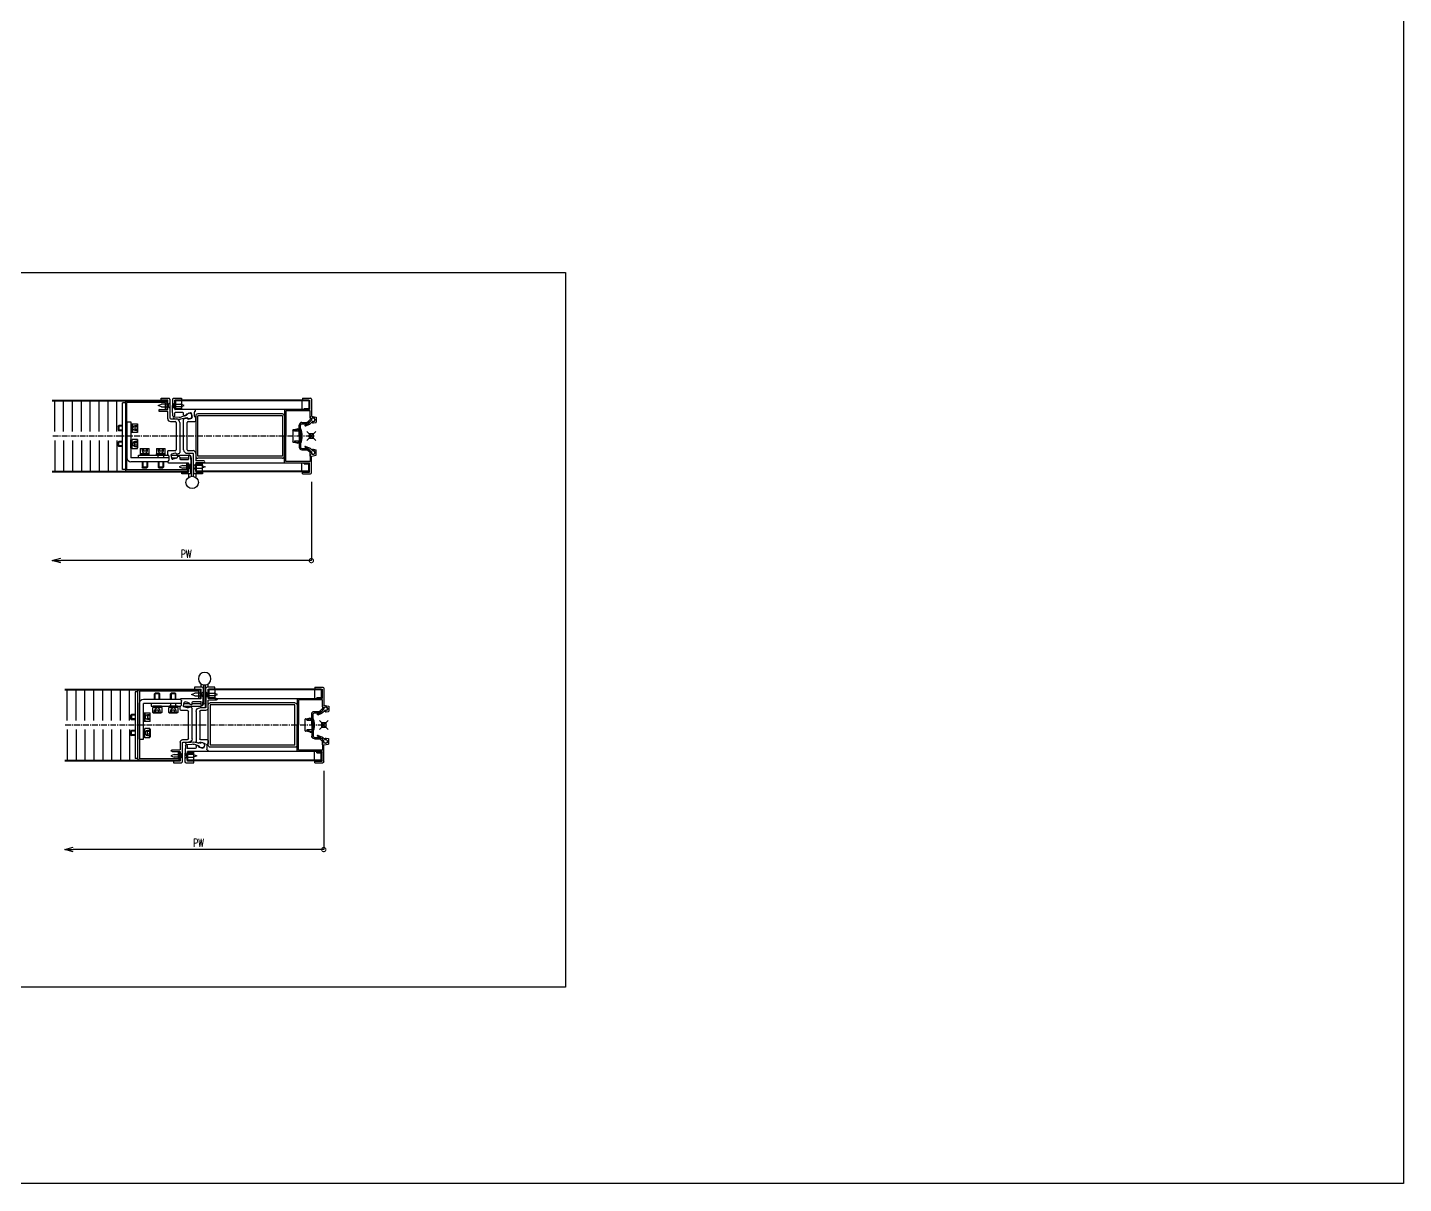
# Model space of a CAD drawing. Extents: x -275225 to 47266, y -41063 to 95295.
# Drawn here: x -223624 to -222077, y -28099 to -26800 of the extents above; entities that cross this region are included whole.
import ezdxf

# ---------------------------------------------------------------- set-up
doc = ezdxf.new("R2010")
doc.units = 0
doc.header["$LTSCALE"] = 0.2
doc.header["$PDMODE"] = 99
doc.header["$PDSIZE"] = 5
doc.linetypes.add('CENTER', pattern=[50.8, 31.75, -6.35, 6.35, -6.35])
for name, color, linetype in [('_P18_製品', 4, 'Continuous'), ('_P18_製品寸法', 9, 'Continuous'), ('_基準', 1, 'CENTER'), ('_製品寸法', 9, 'Continuous'), ('樹脂', 6, 'Continuous')]:
    doc.layers.add(name, color=color, linetype=linetype)
doc.layers.add('_ポイント', color=1, linetype='Continuous', plot=False)
doc.styles.add('OKAMURA', font='SIMPLEX.shx', dxfattribs={"width": 0.7, "bigfont": 'BIGFONT.shx'})
doc.dimstyles.new('OKAMURA-003', dxfattribs={"dimscale": 3, "dimtxt": 3, "dimasz": 1, "dimexe": 0, "dimexo": 3, "dimgap": 1, "dimtad": 1, "dimdec": 3, "dimdsep": 46, "dimtxsty": 'OKAMURA', "dimblk1": 'DOT', "dimblk2": 'DOT', "dimsah": 1, "dimcen": 0, "dimclrd": 9, "dimclre": 9, "dimclrt": 3, "dimadec": 0, "dimazin": 0, "dimtfac": 1, "dimtdec": 3, "dimtix": 1, "dimtmove": 2, "dimatfit": 3, "dimldrblk": 'NONE', "dimfxl": 0, "dimtolj": 1, "dimarcsym": 0})

# ---------------------------------------------------------------- blocks, each defined once
blk = doc.blocks.new('_DotSmall')
at = {"color": 0, "linetype": 'ByBlock', "const_width": 0.5}
blk.add_lwpolyline([(-0.0625, 0, 1), (0.0625, 0, 1)], format="xyb", close=True, dxfattribs=at)
blk = doc.blocks.new('_Open30')
at = {"color": 0, "linetype": 'ByBlock', "lineweight": -2}
for p, q in [((-1, 0.27), (0, 0)), ((0, 0), (-1, -0.27)), ((0, 0), (-1, 0))]:
    blk.add_line(p, q, dxfattribs=at)
blk = doc.blocks.new('*D302')
at = {"layer": '_製品寸法', "color": 9, "lineweight": -2, "transparency": 16777216}
for p, q in [((0, -51.5), (0, -140)), ((0, -140), (-281.7, -140))]:
    blk.add_line(p, q, dxfattribs=at)
at = {"layer": 'Defpoints', "color": 0, "transparency": 16777216}
for p in [(-291.3, -40.3), (0, -42.5), (-291.3, -140)]:
    blk.add_point(p, dxfattribs=at)
at = {"layer": '_製品寸法', "color": 9, "lineweight": -2, "transparency": 16777216, "xscale": 9.600000000000001, "yscale": 9.600000000000001, "zscale": 9.600000000000001, "rotation": 180}
blk.add_blockref('_Open30', (-291.3, -140), dxfattribs=at)
at = {"layer": '_製品寸法', "color": 9, "lineweight": -2, "transparency": 16777216, "xscale": 9.600000000000001, "yscale": 9.600000000000001, "zscale": 9.600000000000001}
blk.add_blockref('_DotSmall', (0, -140), dxfattribs=at)
at = {"layer": '_製品寸法', "color": 3, "transparency": 16777216, "insert": (-140.8, -132.5), "char_height": 9, "attachment_point": 5, "style": 'OKAMURA'}
blk.add_mtext('\\A1;PW', dxfattribs=at)
blk = doc.blocks.new('_None')
blk = doc.blocks.new('樹脂')
at = {"layer": '_P18_製品', "color": 0, "linetype": 'ByBlock'}
for p, q in [((-8.7, -6.5), (-8.7, 6.5)), ((-8.2, 7), (-7, 7)), ((-7, 7), (-3.2, 8.1)), ((-7, 6.3), (-3.2, 7.4)), ((-7, 6.3), (-7, 7)), ((-7, 5.9), (-7, 6.3)), ((-6.5, 5.4), (0, 5.4)), ((-3.2, 8.1), (-3.2, 7.6)), ((-3.2, 7.6), (-2.4, 7.6)), ((-3.2, 7.6), (-3.2, 6.9)), ((-3.2, 6.9), (-2.4, 6.9)), ((-2.4, 7.6), (-2.4, 7.1)), ((-2.4, 7.1), (-0.5, 7.1)), ((-2.4, 6.4), (-2.4, 7.1)), ((-2.4, 6.4), (-0.5, 6.4)), ((-0.5, 7.1), (-0.5, 5.4)), ((0, -8.3), (0, 8.3)), ((-7, -7), (-8.2, -7)), ((-7, -5.9), (-7, -6.3)), ((-7, -6.3), (-7, -7)), ((-3.2, -7.4), (-7, -6.3)), ((-3.2, -8.1), (-7, -7)), ((0, -5.4), (-6.5, -5.4)), ((-3.2, -7.4), (-1.6, -7.4)), ((-3.2, -8.1), (-1.6, -8.1)), ((-1.6, -7.6), (-1.6, -6.9)), ((-1.6, -6.9), (-0.8, -6.9)), ((-1.6, -7.6), (-0.8, -7.6)), ((-1.6, -8.1), (-1.6, -7.6)), ((-0.8, -7.1), (-0.8, -6.4)), ((-0.8, -6.4), (-0.5, -6.4)), ((-0.8, -7.1), (-0.5, -7.1)), ((-0.8, -7.6), (-0.8, -7.1)), ((-0.5, -7.1), (-0.5, -5.4))]:
    blk.add_line(p, q, dxfattribs=at)
for centre, radius, start, end in [((-8.2, 6.5), 0.5, 90, 180), ((-6.5, 5.9), 0.5, 180, 270), ((-21, 0), 22.6, 338.3053, 21.6947), ((-8.2, -6.5), 0.5, 180, 270), ((-6.5, -5.9), 0.5, 90, 180)]:
    blk.add_arc(centre, radius, start, end, dxfattribs=at)
blk = doc.blocks.new('SS_BASE_WSE_END')
at = {"layer": '_P18_製品'}
for p, q in [((-291.3, 40.3), (-162.3, 40.3)), ((-291.3, 39.5), (-162.3, 39.5)), ((-212.2, -37.5), (-212.2, 37.5)), ((-209, 37.5), (-212.2, 37.5)), ((-209, 37.9), (-209, -37.9)), ((-207.4, -37.9), (-207.4, 37.9)), ((-163.9, 37.9), (-207.4, 37.9)), ((-169, 40.5), (-169, 42.5)), ((-169, 42.5), (-160, 42.5)), ((-161.8, 40.5), (-169, 40.5)), ((-163.9, 29.9), (-163.9, 37.9)), ((-162.3, 30.2), (-162.3, 39.5)), ((-162.3, 29.9), (-162.3, 37.9)), ((-161.5, 30.2), (-161.5, 40.2)), ((-161.5, 30.2), (-161.5, 39.5)), ((-159, 41.5), (-160, 42.5)), ((-159, 34.8), (-159.3, 34.5)), ((-159, 34.2), (-159.3, 34.5)), ((-159, 41.5), (-159, 34.8)), ((-159, 37.5), (-159, 31.5)), ((-159, 34.2), (-159, 20.4)), ((-155, 42.5), (-156, 41.5)), ((-156, 41.5), (-156, 34.8)), ((-156, 37.5), (-156, 31.5)), ((-156, 34.8), (-155.7, 34.5)), ((-156, 34.2), (-155.7, 34.5)), ((-156, 29.9), (-156, 34.2)), ((-155, 42.5), (-146, 42.5)), ((-153.5, 30.2), (-153.5, 40.2)), ((-153.5, 39.5), (-153.5, 31.1)), ((-146, 40.5), (-153.2, 40.5)), ((-2.8, 40.3), (-152.7, 40.3)), ((-2.8, 39.5), (-152.7, 39.5)), ((-152.7, 39.5), (-152.7, 31.1)), ((-152.7, 31.1), (-146.5, 31.1)), ((-146.5, 31.1), (-146.5, 30.2)), ((-146, 42.5), (-146, 40.5)), ((-146, 39.5), (-146, 29.9)), ((-10.5, 39.5), (-10.5, 29.9)), ((-10, 42.5), (-10, 40.5)), ((-10, 42.5), (-1, 42.5)), ((-10, 40.5), (-2, 40.5)), ((-8, 31.1), (-2.8, 31.1)), ((-8, 31.1), (-8, 30.3)), ((-2.8, 39.5), (-2.8, 31.1)), ((-2, 40.5), (-2, 29.9)), ((0, 41.5), (0, 22.4)), ((-207.4, -23.9), (-207.4, 16.1)), ((-207.4, 15.9), (-207.4, -24.4)), ((-207.4, 15.9), (-202.8, 15.9)), ((-202.8, 15.9), (-202.8, -24.4)), ((-170.6, 29.9), (-161.8, 29.9)), ((-170.6, 27.9), (-161.8, 27.9)), ((-162.3, 30.2), (-161.5, 30.2)), ((-161.5, 19.4), (-161.5, 27.6)), ((-158.5, 16.4), (-153.1, 16.4)), ((-158, 19.4), (-152.1, 19.4)), ((-155.6, 22.8), (-156, 29.9)), ((-154.4, 19.8), (-149.4, 19.1)), ((-154.2, 21.8), (-148.5, 21.4)), ((-153.6, 22.9), (-153.6, 26.1)), ((-144.6, 26.4), (-153.3, 26.4)), ((-131.1, 29.9), (-153.2, 29.9)), ((-146.5, 30.2), (-152.7, 30.2)), ((-139.9, 20.5), (-147, 19.1)), ((-2, 29.9), (-146, 29.9)), ((-141, 23.2), (-146, 21.6)), ((-143.6, 23.8), (-143.6, 25.4)), ((-143.6, 0.3), (-143.6, 18.6)), ((-142.8, 19.6), (-140.6, 20.2)), ((-142.3, 22.9), (-141.3, 23.1)), ((-139.9, 24), (-140.2, 23.7)), ((-140, 25), (-136, 26.1)), ((-138.5, 16.4), (-131, 16.4)), ((-138.3, 19.2), (-134.4, 20.3)), ((-133.7, 21.5), (-134.8, 25.4)), ((-131.5, 22.4), (-131.5, 26.9)), ((-130.5, 21.3), (-131, 21.5)), ((-130, 22.7), (-130, -22.7)), ((-130, 17.4), (-130, 20.4)), ((-32.5, 24.9), (-127.7, 24.9)), ((-127.7, -22.6), (-127.7, 22.6)), ((-32.5, 22.6), (-127.7, 22.6)), ((-32.5, 22.6), (-32.5, -22.6)), ((-30.1, 29.9), (-30.1, 0)), ((-28.6, 28.4), (-28.6, 0)), ((-1.5, 28.4), (-28.6, 28.4)), ((-8, 30.3), (-2.8, 30.3)), ((-1.5, 18.5), (-4.2, 15.8)), ((0, 17.8), (-3.1, 14.8)), ((-0.1, 17.7), (-2.3, 15.3)), ((-1.5, 20.4), (-1.5, 28.4)), ((-1.5, 22.4), (-1.5, 18.5)), ((1.3, 16.3), (-1.3, 13.9)), ((0, 22.4), (5.3, 21.4)), ((0, 19), (0, 17.8)), ((1.8, 20.5), (2.8, 20.4)), ((1.8, 16.4), (2.5, 16.4)), ((4, 18.9), (4, 17.9)), ((5.5, 21.1), (5.5, 15.6)), ((-152.1, 15.4), (-152.1, -15.4)), ((-148, 0.3), (-148.3, 0)), ((-148, 15.4), (-148, 0.3)), ((-143.6, 0.3), (-143.3, 0)), ((-139.5, -15.4), (-139.5, 15.4)), ((-30.1, -29.9), (-30.1, 0)), ((-28.6, -28.4), (-28.6, 0)), ((-13.6, 0), (-13.6, 12.4)), ((-13.6, 0), (-13.6, -12.4)), ((-12.1, 0), (-12.1, 12.4)), ((-12.1, 0), (-12.1, -12.4)), ((-10.6, 15.4), (-5.2, 15.4)), ((-10.6, 13.9), (-5.2, 13.9)), ((-6.8, 12.6), (-3, 14.7)), ((-6.3, 11.6), (-2.2, 13.3)), ((1.8, 14.9), (2.5, 14.9)), ((2.5, 14.9), (5.3, 15.3)), ((-148, -0.3), (-148.3, 0)), ((-148, -0.3), (-148, -18.6)), ((-143.6, -0.3), (-143.3, 0)), ((-143.6, -15.4), (-143.6, -0.3)), ((-10.6, -13.9), (-5.2, -13.9)), ((-10.6, -15.4), (-5.2, -15.4)), ((-6.8, -12.6), (-3, -14.7)), ((-6.3, -11.6), (-2.2, -13.3)), ((0, -17.8), (-3.1, -14.8)), ((-2.3, -15.3), (-0.1, -17.7)), ((1.3, -16.3), (-1.3, -13.9)), ((1.8, -14.9), (2.5, -14.9)), ((2.6, -14.9), (5.3, -15.3)), ((-161.6, -28.9), (-202.9, -28.9)), ((-160.1, -24.4), (-202.8, -24.4)), ((-194.3, -21.4), (-160.9, -21.4)), ((-194.3, -24.4), (-194.3, -21.4)), ((-160.1, -24.4), (-194.3, -24.4)), ((-161.6, -17.4), (-161.6, -20.4)), ((-161.1, -21.3), (-160.7, -21.5)), ((-153.1, -16.4), (-160.6, -16.4)), ((-160.5, -29.9), (-138.3, -29.9)), ((-160.1, -22.4), (-160.1, -26.9)), ((-157.9, -21.4), (-138, -21.4)), ((-157.9, -21.5), (-156.9, -25.4)), ((-153.3, -19.2), (-157.2, -20.3)), ((-157.1, -24.4), (-151, -24.4)), ((-151.6, -25), (-155.6, -26.1)), ((-148.7, -19.6), (-151, -20.2)), ((-149.3, -22.9), (-150.4, -23.1)), ((-148, -23.8), (-148, -25.4)), ((-148, -24.4), (-138, -24.4)), ((-147, -26.4), (-138.3, -26.4)), ((-140.4, -29.9), (-140.4, -37.9)), ((-133.5, -19.4), (-139.5, -19.4)), ((-138.8, -29.9), (-138.8, -37.9)), ((-138.8, -39.5), (-138.8, -30.3)), ((-138.8, -30.3), (-138, -30.3)), ((-133, -16.4), (-138.5, -16.4)), ((-138, -22.9), (-138, -26.1)), ((-138, -30.3), (-138, -39.5)), ((-138, -30.3), (-138, -40.2)), ((-136, -22.8), (-135.5, -29.9)), ((-135.5, -29.9), (-135.5, -34.2)), ((-135, -24.4), (-135, -45.1)), ((-133, -19.5), (-133, -45.1)), ((-132.5, -34.2), (-132.5, -20.4)), ((-130, -19.4), (-130, -27.6)), ((-130, -30.3), (-130, -40.2)), ((-120.9, -27.9), (-129.7, -27.9)), ((-120.9, -29.9), (-129.7, -29.9)), ((-123, -30.3), (-129.2, -30.3)), ((-32.5, -22.6), (-127.7, -22.6)), ((-32.5, -24.9), (-127.7, -24.9)), ((-123, -31.1), (-123, -30.3)), ((-122.5, -29.9), (-2, -29.9)), ((-122.5, -39.5), (-122.5, -29.9)), ((-1.5, -28.4), (-28.6, -28.4)), ((-10.5, -39.5), (-10.5, -29.9)), ((-8, -31.1), (-8, -30.3)), ((-8, -30.3), (-2.8, -30.3)), ((-1.5, -18.5), (-4.2, -15.8)), ((-2, -40.5), (-2, -29.9)), ((-1.5, -22.4), (-1.5, -18.5)), ((-1.5, -20.4), (-1.5, -28.4)), ((0, -19), (0, -17.8)), ((0, -22.4), (5.3, -21.4)), ((0, -41.5), (0, -22.4)), ((1.8, -16.4), (2.5, -16.4)), ((1.8, -20.5), (2.8, -20.4)), ((4, -18.9), (4, -17.9)), ((5.5, -21.1), (5.5, -15.6)), ((-291.3, -39.5), (-138.8, -39.5)), ((-291.3, -40.3), (-138.8, -40.3)), ((-209, -37.5), (-212.2, -37.5)), ((-140.4, -37.9), (-207.4, -37.9)), ((-145.5, -42.5), (-145.5, -40.5)), ((-145.5, -40.5), (-138.3, -40.5)), ((-136.5, -42.5), (-145.5, -42.5)), ((-138, -42.5), (-138, -46.3)), ((-136.5, -42.5), (-135.5, -41.5)), ((-135.5, -34.2), (-135.8, -34.5)), ((-135.5, -34.8), (-135.8, -34.5)), ((-135.5, -37.5), (-135.5, -31.5)), ((-135.5, -41.5), (-135.5, -34.8)), ((-132.5, -37.5), (-132.5, -31.5)), ((-132.5, -34.2), (-132.2, -34.5)), ((-132.5, -34.8), (-132.2, -34.5)), ((-132.5, -34.8), (-132.5, -41.5)), ((-132.5, -41.5), (-131.5, -42.5)), ((-122.5, -42.5), (-131.5, -42.5)), ((-130, -39.5), (-130, -31.1)), ((-130, -42.5), (-130, -46.3)), ((-129.7, -40.5), (-122.5, -40.5)), ((-129.2, -31.1), (-123, -31.1)), ((-129.2, -39.5), (-129.2, -31.1)), ((-2.8, -39.5), (-129.2, -39.5)), ((-2.8, -40.3), (-129.2, -40.3)), ((-122.5, -40.5), (-122.5, -42.5)), ((-10, -42.5), (-10, -40.5)), ((-10, -40.5), (-2, -40.5)), ((-10, -42.5), (-1, -42.5)), ((-8, -31.1), (-2.8, -31.1)), ((-2.8, -39.5), (-2.8, -31.1))]:
    blk.add_line(p, q, dxfattribs=at)
at = {"layer": '_P18_製品', "color": 6}
for p, q in [((-288.6, 5), (-288.6, 39.5)), ((-278.6, 5), (-278.6, 39.5)), ((-268.6, 5), (-268.6, 39.5)), ((-258.6, 5), (-258.6, 39.5)), ((-248.6, 5), (-248.6, 39.5)), ((-238.6, 5), (-238.6, 39.5)), ((-228.6, 5), (-228.6, 39.5)), ((-218.6, 5), (-218.6, 39.5)), ((-172.1, 34.5), (-168.4, 36)), ((-168.4, 33), (-172.1, 34.5)), ((-160.8, 36), (-168.4, 36)), ((-168.4, 33), (-160.8, 33)), ((-159, 37.5), (-160.8, 36)), ((-160.8, 33), (-160.8, 36)), ((-159, 31.5), (-160.8, 33)), ((-156, 37.5), (-154.2, 36)), ((-156, 31.5), (-154.2, 33)), ((-154.2, 36), (-146.6, 36)), ((-154.2, 33), (-154.2, 36)), ((-146.6, 33), (-154.2, 33)), ((-142.9, 34.5), (-146.6, 36)), ((-146.6, 33), (-142.9, 34.5)), ((-217.4, 10.9), (-216.4, 11.9)), ((-217.4, 10.9), (-217.4, 7)), ((-217.4, 7), (-216.4, 6)), ((-212.2, 11.1), (-217.2, 11.1)), ((-212.2, 6.8), (-217.2, 6.8)), ((-216.4, 11.9), (-216.4, 6)), ((-212.2, 11.9), (-216.4, 11.9)), ((-212.2, 6), (-216.4, 6)), ((-202.8, 13.6), (-201.3, 13.6)), ((-202.8, 13.6), (-202.8, 4.3)), ((-201.3, 9.2), (-202.8, 8.8)), ((-201.3, 8.8), (-202.8, 8.4)), ((-202.8, 4.3), (-201.3, 4.3)), ((-201.3, 13.9), (-201.3, 4)), ((-201.3, 13.9), (-195.6, 13.9)), ((-195.6, 4), (-201.3, 4)), ((-199.6, 11.4), (-201, 8.8)), ((-199.6, 6.5), (-201, 8.8)), ((-199.6, 11.4), (-198.3, 11.4)), ((-198.3, 6.5), (-199.6, 6.5)), ((-198.3, 11.8), (-198.3, 6.1)), ((-198.3, 11.8), (-195.3, 11.8)), ((-195.3, 10.4), (-198.3, 10.4)), ((-195.3, 7.3), (-198.3, 7.3)), ((-195.3, 6.1), (-198.3, 6.1)), ((-195.6, 13.9), (-195.6, 4)), ((-195.6, 13.9), (-195.3, 13.4)), ((-195.6, 4), (-195.3, 4.5)), ((-195.3, 4.5), (-195.3, 13.4)), ((-288.6, -5), (-288.6, -39.5)), ((-278.6, -5), (-278.6, -39.5)), ((-268.6, -5), (-268.6, -39.5)), ((-258.6, -5), (-258.6, -39.5)), ((-248.6, -5), (-248.6, -39.5)), ((-238.6, -5), (-238.6, -39.5)), ((-228.6, -5), (-228.6, -39.5)), ((-218.6, -5), (-218.6, -39.5)), ((-217.4, -7), (-216.4, -6)), ((-217.4, -10.9), (-217.4, -7)), ((-217.4, -10.9), (-216.4, -11.9)), ((-212.2, -6.8), (-217.2, -6.8)), ((-212.2, -11.1), (-217.2, -11.1)), ((-216.4, -11.9), (-216.4, -6)), ((-212.2, -6), (-216.4, -6)), ((-212.2, -11.9), (-216.4, -11.9)), ((-202.8, -13.6), (-202.8, -4.3)), ((-202.8, -4.3), (-201.3, -4.3)), ((-201.3, -8.8), (-202.8, -8.4)), ((-201.3, -9.3), (-202.8, -8.8)), ((-202.8, -13.6), (-201.3, -13.6)), ((-201.3, -13.9), (-201.3, -4)), ((-195.6, -4), (-201.3, -4)), ((-201.3, -13.9), (-195.6, -13.9)), ((-199.6, -6.5), (-201, -8.8)), ((-199.6, -11.4), (-201, -8.8)), ((-198.3, -6.5), (-199.6, -6.5)), ((-199.6, -11.4), (-198.3, -11.4)), ((-198.3, -11.8), (-198.3, -6.1)), ((-195.3, -6.1), (-198.3, -6.1)), ((-195.3, -7.5), (-198.3, -7.5)), ((-195.3, -10.4), (-198.3, -10.4)), ((-198.3, -11.8), (-195.3, -11.8)), ((-195.6, -13.9), (-195.6, -4)), ((-195.6, -4), (-195.3, -4.5)), ((-195.6, -13.9), (-195.3, -13.4)), ((-195.3, -4.5), (-195.3, -13.4)), ((-192.3, -14.2), (-191.8, -13.9)), ((-182.2, -14.2), (-192.3, -14.2)), ((-192.3, -14.2), (-192.3, -19.9)), ((-191.8, -13.9), (-182.7, -13.9)), ((-190.2, -13.9), (-190.2, -16.9)), ((-188.8, -13.9), (-188.8, -16.9)), ((-185.8, -13.9), (-185.8, -16.9)), ((-184.3, -16.9), (-184.3, -13.9)), ((-182.2, -14.2), (-182.7, -13.9)), ((-182.2, -19.9), (-182.2, -14.2)), ((-174.2, -14.2), (-173.7, -13.9)), ((-164.2, -14.2), (-174.2, -14.2)), ((-174.2, -14.2), (-174.2, -19.9)), ((-173.7, -13.9), (-164.7, -13.9)), ((-172.1, -13.9), (-172.1, -16.9)), ((-170.7, -13.9), (-170.7, -16.9)), ((-167.7, -13.9), (-167.7, -16.9)), ((-166.2, -16.9), (-166.2, -13.9)), ((-164.2, -14.2), (-164.7, -13.9)), ((-164.2, -19.9), (-164.2, -14.2)), ((-182.2, -19.9), (-192.3, -19.9)), ((-192, -21.4), (-192, -19.9)), ((-182.5, -21.4), (-192, -21.4)), ((-190.3, -28.9), (-190.3, -35)), ((-184.3, -16.9), (-190.2, -16.9)), ((-189.8, -16.9), (-189.8, -18.1)), ((-189.8, -18.1), (-187.3, -19.6)), ((-189.5, -28.9), (-189.5, -35.7)), ((-187.3, -19.9), (-187.7, -21.4)), ((-184.8, -18.1), (-187.3, -19.6)), ((-186.9, -19.9), (-187.3, -21.4)), ((-185, -28.9), (-185, -35.7)), ((-184.8, -18.1), (-184.8, -16.9)), ((-184.3, -28.9), (-184.3, -35)), ((-182.5, -21.4), (-182.5, -19.9)), ((-164.2, -19.9), (-174.2, -19.9)), ((-174, -21.4), (-174, -19.9)), ((-164.4, -21.4), (-174, -21.4)), ((-172.2, -24.4), (-172.2, -21.4)), ((-172.2, -28.9), (-172.2, -35)), ((-166.2, -16.9), (-172.1, -16.9)), ((-171.7, -16.9), (-171.7, -18.1)), ((-171.7, -18.1), (-169.2, -19.6)), ((-171.4, -28.9), (-171.4, -35.7)), ((-169.2, -19.9), (-169.6, -21.4)), ((-166.7, -18.1), (-169.2, -19.6)), ((-168.8, -19.9), (-169.2, -21.4)), ((-166.9, -28.9), (-166.9, -35.7)), ((-166.7, -18.1), (-166.7, -16.9)), ((-166.2, -21.4), (-166.2, -24.4)), ((-166.2, -28.9), (-166.2, -35)), ((-164.4, -21.4), (-164.4, -19.9)), ((-184.3, -35), (-190.3, -35)), ((-189.3, -36), (-190.3, -35)), ((-185.3, -36), (-189.3, -36)), ((-185.3, -36), (-184.3, -35)), ((-171.2, -36), (-172.2, -35)), ((-166.2, -35), (-172.2, -35)), ((-167.2, -36), (-171.2, -36)), ((-167.2, -36), (-166.2, -35)), ((-144.9, -33), (-148.6, -34.5)), ((-148.6, -34.5), (-144.9, -36)), ((-144.9, -33), (-137.3, -33)), ((-137.3, -36), (-144.9, -36)), ((-135.5, -31.5), (-137.3, -33)), ((-137.3, -33), (-137.3, -36)), ((-135.5, -37.5), (-137.3, -36)), ((-132.5, -31.5), (-130.7, -33)), ((-132.5, -37.5), (-130.7, -36)), ((-123.1, -33), (-130.7, -33)), ((-130.7, -33), (-130.7, -36)), ((-130.7, -36), (-123.1, -36)), ((-123.1, -33), (-119.4, -34.5)), ((-119.4, -34.5), (-123.1, -36))]:
    blk.add_line(p, q, dxfattribs=at)
at = {"layer": '_P18_製品'}
blk.add_circle((-134, -52.1), 7, dxfattribs=at)
for centre, radius, start, end in [((-207.4, 37.9), 1.61, 90, 180), ((-163.9, 37.9), 1.61, 0, 90), ((-162.3, 39.5), 0.804, 359.9907, 89.9913), ((-161.8, 40.2), 0.292, 0.3223, 91.7891), ((-153.2, 40.2), 0.292, 88.2167, 179.6837), ((-152.7, 39.5), 0.804, 90, 180), ((-152.7, 31.1), 0.804, 180, 270), ((-2.8, 39.5), 0.8, 0, 90), ((-2.8, 31.1), 0.8, 270, 0), ((-1, 41.5), 1, 0, 90), ((-170.6, 28.9), 1, 90, 180), ((-170.6, 28.9), 1, 180, 270), ((-161.8, 30.2), 0.301, 270, 0), ((-161.8, 27.6), 0.301, 0, 90), ((-158.5, 19.4), 3.01, 180, 270), ((-158, 20.4), 1, 180, 270), ((-154.6, 22.9), 1.01, 183.9535, 359.9531), ((-154.3, 20.8), 1, 84.0028, 263.9984), ((-153.3, 26.1), 0.301, 90, 180), ((-153.2, 30.2), 0.301, 180.0058, 270.0058), ((-153.1, 15.4), 1, 0, 90), ((-152.1, 15.3), 4.09, 0.9302, 90.1568), ((-148.4, 26.5), 7.5, 262.2547, 280.6473), ((-148, 27.6), 6.3, 265.778, 287.9679), ((-144.6, 25.4), 1, 0, 90), ((-142.6, 23.9), 1.06, 182.6954, 284.934), ((-142.6, 18.6), 1.06, 103.8502, 176.7033), ((-141.7, 24.1), 1.01, 285.0057, 0.5317), ((-141.7, 25.2), 2.11, 287.0018, 314.2191), ((-139.6, 24.1), 1.01, 105.0092, 180.5338), ((-140.4, 19.2), 1, 29.4935, 105.0137), ((-137.2, 22.7), 3.01, 231.4072, 154.5906), ((-139.7, 19.5), 1, 51.4112, 101.3543), ((-138.6, 20.2), 1.01, 209.4607, 284.9891), ((-138.5, 15.4), 1, 90, 180), ((-135.7, 25.1), 1.01, 15.0059, 105.0003), ((-134.7, 21.3), 1.01, 285.0109, 15.006), ((-130.3, 27.1), 1.21, 133.3722, 185.8124), ((-130.5, 22.4), 1, 180, 241.938), ((-131.1, 28.9), 1, 0, 90), ((-131.1, 28.9), 1, 270, 0), ((-131, 17.4), 1, 270, 0), ((-131, 20.4), 1, 0, 61.9182), ((-127.7, 22.6), 2.31, 90, 180), ((-32.5, 22.6), 2.31, 0, 90), ((-5.2, 16.9), 1.51, 270, 314.9997), ((-0.5, 18), 0.502, 316.8068, 8.3704), ((1.5, 19), 1.51, 80.0003, 180), ((2, 18.4), 2.01, 261.6289, 188.3706), ((1.8, 15.6), 0.754, 90, 270), ((1.6, 15.9), 0.502, 81.6307, 133.1925), ((2.5, 17.9), 1.51, 270, 0), ((2.5, 18.9), 1.51, 0, 80.0003), ((5.2, 21.1), 0.301, 0, 79.9998), ((5.2, 15.6), 0.301, 280.0002, 0), ((-10.6, 12.4), 3.01, 90, 180), ((-10.6, 12.4), 1.51, 90, 180), ((-6.6, 12.1), 0.603, 115.9993, 296.0006), ((-5.2, 16.9), 3.01, 270, 314.9998), ((-4.3, 17.2), 2.81, 298.667, 317.6674), ((-3.6, 16.5), 3.51, 293.3328, 312.3329), ((-153.1, -15.4), 1, 270, 0), ((-139.5, -15.3), 4.07, 180.7501, 270.1269), ((-138.5, -15.4), 1, 180, 270), ((-10.6, -12.4), 3.01, 180, 270), ((-10.6, -12.4), 1.51, 180, 270), ((-6.6, -12.1), 0.603, 64.0009, 244.0022), ((-5.2, -16.9), 3.01, 45.0002, 90), ((-5.2, -16.9), 1.51, 45.0003, 90), ((-4.3, -17.2), 2.81, 42.3328, 61.333), ((-3.6, -16.5), 3.51, 47.6672, 66.6672), ((1.8, -15.6), 0.754, 90, 270), ((5.2, -15.6), 0.301, 0, 79.9998), ((-202.8, -24.4), 4.52, 180, 270), ((-160.6, -17.4), 1, 90, 180), ((-160.6, -20.4), 1, 180, 241.922), ((-160.5, -28.9), 1, 90, 180), ((-160.5, -28.9), 1, 180, 270), ((-161.1, -22.4), 1, 0, 61.9342), ((-161.3, -27.1), 1.19, 313.6182, 6.9886), ((-156.9, -21.3), 1.01, 105.0068, 195.0065), ((-155.9, -25.1), 1.01, 195.0102, 285.0074), ((-153, -20.2), 1.01, 29.4578, 104.982), ((-151.3, -19.2), 1, 209.4881, 285.0102), ((-152, -24.1), 1.01, 285.0111, 0.5345), ((-150, -24.1), 1.01, 105.0076, 180.5313), ((-149.1, -23.9), 1.07, 3.3288, 104.9151), ((-149, -18.6), 1.01, 285.0094, 0.0089), ((-147, -25.4), 1, 180, 270), ((-138.3, -26.1), 0.301, 270, 0), ((-138.3, -30.3), 0.301, 0, 90), ((-138, -24.4), 3.01, 0, 90), ((-137, -22.9), 1.01, 3.9549, 179.9548), ((-133.5, -20.4), 1, 0, 90), ((-133, -19.4), 3.01, 0, 90), ((-127.7, -22.6), 2.31, 180, 270), ((-129.7, -27.6), 0.301, 180.0058, 270.0058), ((-129.7, -30.3), 0.301, 90, 180), ((-129.2, -31.1), 0.804, 90, 180), ((-120.9, -28.9), 1, 0, 90), ((-120.9, -28.9), 1, 270, 0), ((-32.5, -22.6), 2.31, 270, 0), ((-2.8, -31.1), 0.8, 0, 90), ((-0.5, -18), 0.502, 351.6294, 43.1911), ((2, -18.4), 2.01, 171.6294, 98.371), ((1.5, -19), 1.51, 180, 279.9997), ((1.6, -15.9), 0.502, 226.8075, 278.3693), ((2.5, -17.9), 1.51, 0, 90), ((2.5, -18.9), 1.51, 279.9997, 0), ((5.2, -21.1), 0.301, 280.0003, 0), ((-207.4, -37.9), 1.61, 180, 270), ((-140.4, -37.9), 1.61, 270, 0), ((-138.8, -39.5), 0.804, 270, 0), ((-138.3, -40.2), 0.292, 268.2169, 359.6838), ((-129.2, -39.5), 0.804, 180, 270), ((-129.7, -40.2), 0.292, 180.3222, 271.789), ((-2.8, -39.5), 0.8, 270, 0), ((-1, -41.5), 1, 270, 0)]:
    blk.add_arc(centre, radius, start, end, dxfattribs=at)
at = {"layer": '_ポイント'}
blk.add_point((0, 0), dxfattribs=at)
at = {"layer": '_基準'}
blk.add_line((0, 0), (-291.3, 0), dxfattribs=at)
at = {"layer": '樹脂', "xscale": -1, "rotation": 180}
blk.add_blockref('樹脂', (-12.1, 0), dxfattribs=at)
blk = doc.blocks.new('*D296')
at = {"layer": '_製品寸法', "color": 9, "lineweight": -2, "transparency": 16777216}
for p, q in [((0, -51.5), (0, -140)), ((0, -140), (-281.7, -140))]:
    blk.add_line(p, q, dxfattribs=at)
at = {"layer": 'Defpoints', "color": 0, "transparency": 16777216}
for p in [(-291.3, -40.3), (0, -42.5), (-291.3, -140)]:
    blk.add_point(p, dxfattribs=at)
at = {"layer": '_製品寸法', "color": 9, "lineweight": -2, "transparency": 16777216, "xscale": 9.600000000000001, "yscale": 9.600000000000001, "zscale": 9.600000000000001, "rotation": 180}
blk.add_blockref('_Open30', (-291.3, -140), dxfattribs=at)
at = {"layer": '_製品寸法', "color": 9, "lineweight": -2, "transparency": 16777216, "xscale": 9.600000000000001, "yscale": 9.600000000000001, "zscale": 9.600000000000001}
blk.add_blockref('_DotSmall', (0, -140), dxfattribs=at)
at = {"layer": '_製品寸法', "color": 3, "transparency": 16777216, "insert": (-140.8, -132.5), "char_height": 9, "attachment_point": 5, "style": 'OKAMURA'}
blk.add_mtext('\\A1;PW', dxfattribs=at)
blk = doc.blocks.new('*U301')
at = {"xscale": -1, "rotation": 180}
blk.add_blockref('SS_BASE_WSE_END', (0, 0), dxfattribs=at)
at = {"layer": '_製品寸法'}
dim = blk.add_linear_dim(base=(-291.2576, -140), p1=(0, -42.4999), p2=(-291.2576, -40.3), angle=180, text='PW', dimstyle='OKAMURA-003', override={"dimasz": 3.2, "dimblk1": 'DotSmall', "dimblk2": 'Open30', "dimse2": 1}, dxfattribs=at)
dim.commit()
dim.dimension.update_dxf_attribs({"geometry": '*D302', "text_midpoint": (-140.8288, -132.5)})
blk = doc.blocks.new('*U295')
blk.add_blockref('SS_BASE_WSE_END', (0, 0))
at = {"layer": '_製品寸法'}
dim = blk.add_linear_dim(base=(-291.2576, -140), p1=(0, -42.4999), p2=(-291.2576, -40.3), angle=180, text='PW', dimstyle='OKAMURA-003', override={"dimasz": 3.2, "dimblk1": 'DotSmall', "dimblk2": 'Open30', "dimse2": 1}, dxfattribs=at)
dim.commit()
dim.dimension.update_dxf_attribs({"geometry": '*D296', "text_midpoint": (-140.8288, -132.5)})

msp = doc.modelspace()

# ---------------------------------------------------------------- linework, layer by layer
at = {"layer": '_P18_製品寸法'}
for points in [[(-230023.4, -25500), (-222076.6, -25500), (-222076.6, -28099.5), (-230023.4, -28099.5)], [(-223019.1, -27878.9), (-225475.2, -27878.9), (-225475.2, -27075), (-223019.1, -27075)]]:
    msp.add_lwpolyline(points, close=True, dxfattribs=at)

# ---------------------------------------------------------------- block references
for name, p in [('*U295', (-223304.8, -27259.1)), ('*U301', (-223290.8, -27584))]:
    msp.add_blockref(name, p)

doc.saveas('drawing.dxf')
